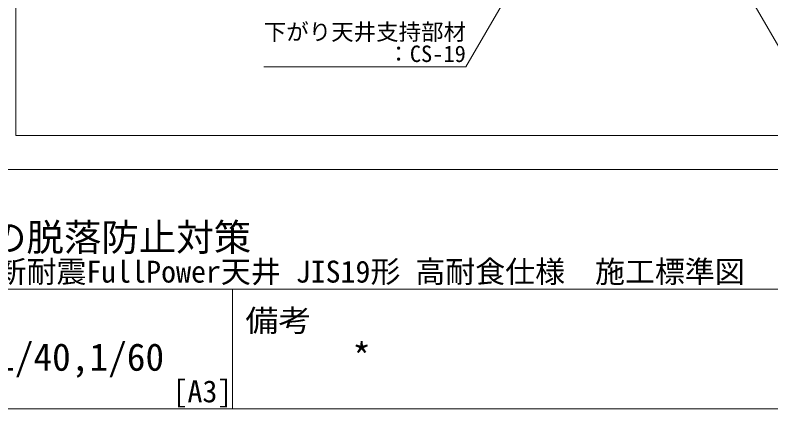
# Model space of a CAD drawing. Units: millimetres on the paper, enlarged 40 times, with parts at other scales. Extents: x -7800 to 7800, y -5578 to 5491.
# Drawn here: x 4570 to 6588, y -5515 to -4462 of the extents above; entities that cross this region are included whole.
import ezdxf
from ezdxf.enums import TextEntityAlignment as Align

# ---------------------------------------------------------------- set-up
doc = ezdxf.new("R2010")
doc.units = ezdxf.units.MM
doc.header["$LTSCALE"] = 40
for name, color, linetype, lineweight in [('7-6_文字', 7, 'Continuous', 18), ('F-2_太線１', 3, 'Continuous', 18), ('F-6_文字', 7, 'Continuous', 18)]:
    doc.layers.add(name, color=color, linetype=linetype, lineweight=lineweight)
doc.styles.add('ＭＳ ゴシック', font='')
doc.styles.get('ＭＳ ゴシック').set_extended_font_data('MS Gothic')

msp = doc.modelspace()

# ---------------------------------------------------------------- linework, layer by layer
at = {"layer": '7-6_文字'}
for p, q in [((5916.3, -4353.77), (5773.67, -4600.81)), ((6498.1, -4355.36), (6667.86, -4649.41)), ((5773.67, -4600.81), (5233.67, -4600.81))]:
    msp.add_line(p, q, dxfattribs=at)
at = {"layer": 'F-2_太線１'}
for p, q in [((4571.89, -2399.73), (4571.89, -4783.77)), ((4571.89, -4783.77), (7638.17, -4783.77)), ((-7800, -4874.85), (7800, -4874.85)), ((-7800, -5514.85), (7800, -5514.85))]:
    msp.add_line(p, q, dxfattribs=at)
at = {"layer": 'F-2_太線１', "color": 7}
for p, q in [((1300, -5194.85), (7800, -5194.85)), ((5150, -5194.85), (5150, -5514.85))]:
    msp.add_line(p, q, dxfattribs=at)

# ---------------------------------------------------------------- texts
at = {"layer": '7-6_文字', "style": 'ＭＳ ゴシック'}
for s, p in [('下がり天井支持部材', (5233.67, -4542.15)), ('：CS-19', (5563.67, -4600.81))]:
    msp.add_text(s, height=43.99, dxfattribs=at).set_placement(p, align=Align.BOTTOM_LEFT)
at = {"layer": 'F-6_文字', "color": 4, "style": 'ＭＳ ゴシック'}
for s, height, p in [('吊り天井の脱落防止対策', 73.31, (4100, -5114.85)), ('新耐震FullPower天井 JIS19形 高耐食仕様  施工標準図', 58.65, (4520, -5194.85)), ('1/10,1/30,1/40,1/60', 73.31, (4020, -5434.85)), ('*', 73.31, (5470, -5434.85)), ('[A3]', 58.65, (4990, -5514.85))]:
    msp.add_text(s, height=height, dxfattribs=at).set_placement(p, align=Align.BOTTOM_LEFT)
at = {"layer": 'F-6_文字', "color": 4, "style": 'ＭＳ ゴシック', "width": 1.1}
msp.add_text('備考', height=58.65, dxfattribs=at).set_placement((5184.51, -5325.55), align=Align.BOTTOM_LEFT)

doc.saveas('drawing.dxf')
